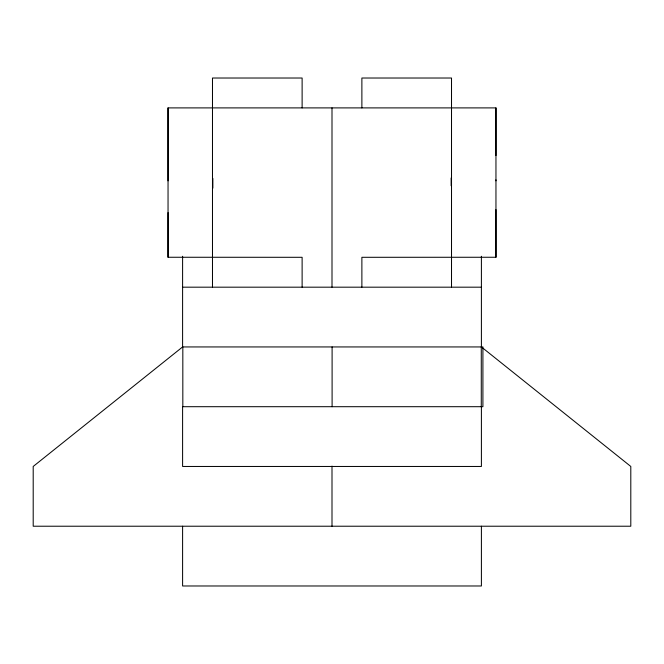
<?xml version="1.0" encoding="UTF-8"?>
<svg xmlns="http://www.w3.org/2000/svg" width="664" height="664" viewBox="0 0 664 664"><rect width="100%" height="100%" fill="white"/><g stroke="black" fill="none" stroke-linecap="round" stroke-linejoin="round"><path stroke-width="1" d="M302.12 287.18L302.12 257.3L168.042 257.258L168.042 212.613M168.042 180.857L168.042 107.9L495.958 107.9L495.958 257.258L361.88 257.3L361.88 287.18M495.958 257.258L495.958 209.592M495.958 180.857L495.958 179.828M495.958 155.567L495.958 107.9M481.4 406.7L481.4 466.46L182.6 466.46L182.6 406.7L482.911 406.7L482.911 346.94L182.6 346.94L33.2 466.46L33.2 526.22L630.8 526.22L630.8 466.46L482.205 347.587M182.6 287.18L481.4 287.18M481.4 256.271L481.4 346.94M481.4 526.22L481.4 585.98L182.6 585.98L182.6 526.22M481.276 346.94L481.276 406.7M451.52 287.18L451.52 78.02L361.88 78.02L361.88 107.9M451.138 177.977L451.138 185.754M332.1 346.94L332.1 406.7M332 107.9L332 287.18M332 466.111L332 526.22M302.12 107.9L302.12 78.02L212.48 78.02L212.48 287.18M212.862 178.442L212.862 188.153M182.824 346.94L182.824 406.7M182.6 256.271L182.6 346.94M168.042 107.9L168.042 257.258"/></g></svg>
